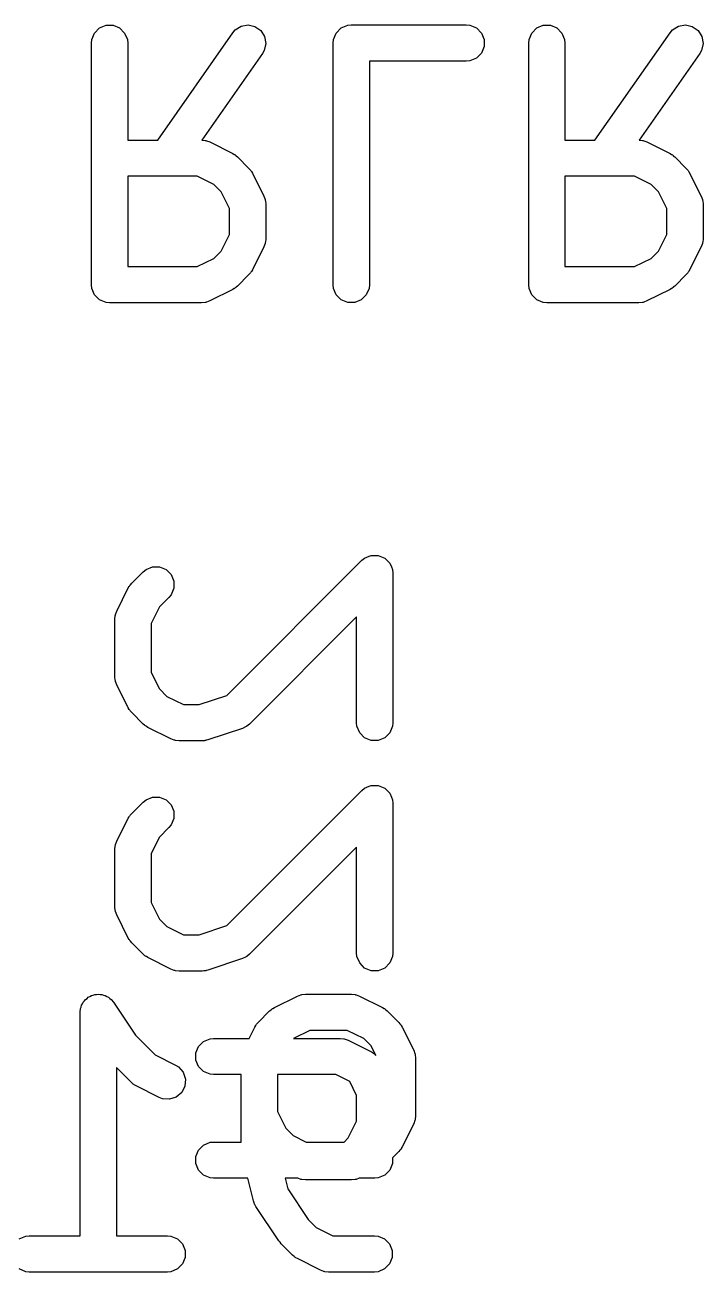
# Model space of a CAD drawing. Header units: inches. Extents: x 1.94 to 9.37, y -5.72 to -1.46.
# Drawn here: x 3.8263 to 3.9368, y -4.3781 to -4.175 of the extents above; entities that cross this region are included whole.
import ezdxf

# ---------------------------------------------------------------- set-up
doc = ezdxf.new("R2010")
doc.units = ezdxf.units.IN
doc.header["$MEASUREMENT"] = 0
doc.layers.add('BLACK', color=250, linetype='CONTINUOUS')

msp = doc.modelspace()

# ---------------------------------------------------------------- linework, layer by layer
at = {"layer": 'BLACK', "linetype": 'CONTINUOUS'}
for p, q in [((3.83717, -4.17738), (3.83761, -4.17632)), ((3.83761, -4.17632), (3.83842, -4.1755)), ((3.83842, -4.1755), (3.83949, -4.17506)), ((3.83949, -4.17506), (3.84064, -4.17506)), ((3.84064, -4.17506), (3.8417, -4.1755)), ((3.8417, -4.1755), (3.84252, -4.17632)), ((3.84252, -4.17632), (3.84296, -4.17738)), ((3.8479, -4.19375), (3.86014, -4.17627)), ((3.86014, -4.17627), (3.86052, -4.17583)), ((3.86052, -4.17583), (3.86149, -4.17521)), ((3.86149, -4.17521), (3.86262, -4.17501)), ((3.86262, -4.17501), (3.86375, -4.17526)), ((3.86375, -4.17526), (3.86469, -4.17592)), ((3.86469, -4.17592), (3.86531, -4.17689)), ((3.87654, -4.17738), (3.87698, -4.17632)), ((3.87698, -4.17632), (3.87779, -4.1755)), ((3.87779, -4.1755), (3.87886, -4.17506)), ((3.87886, -4.17506), (3.87943, -4.17501)), ((3.87943, -4.17501), (3.89818, -4.17501)), ((3.89818, -4.17501), (3.89876, -4.17506)), ((3.89876, -4.17506), (3.89982, -4.1755)), ((3.89982, -4.1755), (3.90064, -4.17632)), ((3.90064, -4.17632), (3.90108, -4.17738)), ((3.90841, -4.17738), (3.90885, -4.17632)), ((3.90885, -4.17632), (3.90966, -4.1755)), ((3.90966, -4.1755), (3.91073, -4.17506)), ((3.91073, -4.17506), (3.91188, -4.17506)), ((3.91188, -4.17506), (3.91295, -4.1755)), ((3.91295, -4.1755), (3.91376, -4.17632)), ((3.91376, -4.17632), (3.9142, -4.17738)), ((3.91914, -4.19375), (3.93138, -4.17627)), ((3.93138, -4.17627), (3.93176, -4.17583)), ((3.93176, -4.17583), (3.93273, -4.17521)), ((3.93273, -4.17521), (3.93387, -4.17501)), ((3.93387, -4.17501), (3.93499, -4.17526)), ((3.93499, -4.17526), (3.93593, -4.17592)), ((3.93593, -4.17592), (3.93655, -4.17689)), ((3.83711, -4.17796), (3.83717, -4.17738)), ((3.83711, -4.21733), (3.83711, -4.17796)), ((3.84296, -4.17738), (3.84302, -4.17796)), ((3.84302, -4.17796), (3.84302, -4.19375)), ((3.86551, -4.17802), (3.86526, -4.17915)), ((3.86531, -4.17689), (3.86551, -4.17802)), ((3.87648, -4.17796), (3.87654, -4.17738)), ((3.87648, -4.21733), (3.87648, -4.17796)), ((3.90108, -4.17738), (3.90108, -4.17854)), ((3.90835, -4.17796), (3.90841, -4.17738)), ((3.90835, -4.21733), (3.90835, -4.17796)), ((3.9142, -4.17738), (3.91426, -4.17796)), ((3.91426, -4.17796), (3.91426, -4.19375)), ((3.93675, -4.17802), (3.9365, -4.17915)), ((3.93655, -4.17689), (3.93675, -4.17802)), ((3.86498, -4.17965), (3.85511, -4.19376)), ((3.86526, -4.17915), (3.86498, -4.17965)), ((3.89982, -4.18041), (3.89876, -4.18086)), ((3.90064, -4.1796), (3.89982, -4.18041)), ((3.90108, -4.17854), (3.90064, -4.1796)), ((3.93622, -4.17965), (3.92635, -4.19376)), ((3.9365, -4.17915), (3.93622, -4.17965)), ((3.89818, -4.18091), (3.88239, -4.18091)), ((3.88239, -4.18091), (3.88239, -4.21733)), ((3.89876, -4.18086), (3.89818, -4.18091)), ((3.84302, -4.19375), (3.8479, -4.19375)), ((3.85511, -4.19376), (3.85564, -4.19381)), ((3.85564, -4.19381), (3.85574, -4.19385)), ((3.85574, -4.19385), (3.85584, -4.19386)), ((3.85584, -4.19386), (3.85638, -4.19407)), ((3.85638, -4.19407), (3.86013, -4.19594)), ((3.91426, -4.19375), (3.91914, -4.19375)), ((3.92635, -4.19376), (3.92688, -4.19381)), ((3.92688, -4.19381), (3.92698, -4.19385)), ((3.92698, -4.19385), (3.92708, -4.19386)), ((3.92708, -4.19386), (3.92762, -4.19407)), ((3.92762, -4.19407), (3.93137, -4.19594)), ((3.86013, -4.19594), (3.86038, -4.1961)), ((3.86038, -4.1961), (3.86045, -4.19613)), ((3.86045, -4.19613), (3.86053, -4.19619)), ((3.86053, -4.19619), (3.86062, -4.19625)), ((3.86062, -4.19625), (3.86067, -4.19631)), ((3.86067, -4.19631), (3.8609, -4.19649)), ((3.8609, -4.19649), (3.86277, -4.19837)), ((3.93137, -4.19594), (3.93162, -4.1961)), ((3.93162, -4.1961), (3.93169, -4.19613)), ((3.93169, -4.19613), (3.93177, -4.19619)), ((3.93177, -4.19619), (3.93186, -4.19625)), ((3.93186, -4.19625), (3.93191, -4.19631)), ((3.93191, -4.19631), (3.93214, -4.19649)), ((3.93214, -4.19649), (3.93402, -4.19837)), ((3.86277, -4.19837), (3.86296, -4.1986)), ((3.86296, -4.1986), (3.86302, -4.19865)), ((3.86302, -4.19865), (3.86307, -4.19874)), ((3.86307, -4.19874), (3.86314, -4.19882)), ((3.93402, -4.19837), (3.9342, -4.1986)), ((3.9342, -4.1986), (3.93426, -4.19865)), ((3.93426, -4.19865), (3.93432, -4.19874)), ((3.93432, -4.19874), (3.93438, -4.19882)), ((3.85436, -4.19966), (3.84302, -4.19966)), ((3.84302, -4.19966), (3.84302, -4.21438)), ((3.85706, -4.20101), (3.85436, -4.19966)), ((3.86314, -4.19882), (3.86317, -4.19889)), ((3.86317, -4.19889), (3.86333, -4.19914)), ((3.86333, -4.19914), (3.8652, -4.20289)), ((3.92561, -4.19966), (3.91426, -4.19966)), ((3.91426, -4.19966), (3.91426, -4.21438)), ((3.9283, -4.20101), (3.92561, -4.19966)), ((3.93438, -4.19882), (3.93441, -4.19889)), ((3.93441, -4.19889), (3.93457, -4.19914)), ((3.93457, -4.19914), (3.93644, -4.20289)), ((3.85826, -4.20221), (3.85706, -4.20101)), ((3.85961, -4.2049), (3.85826, -4.20221)), ((3.9295, -4.20221), (3.9283, -4.20101)), ((3.93085, -4.2049), (3.9295, -4.20221)), ((3.8652, -4.20289), (3.86541, -4.20343)), ((3.86541, -4.20343), (3.86542, -4.20353)), ((3.86542, -4.20353), (3.86546, -4.20363)), ((3.86546, -4.20363), (3.86551, -4.20421)), ((3.86551, -4.20421), (3.86551, -4.20983)), ((3.93644, -4.20289), (3.93665, -4.20343)), ((3.93665, -4.20343), (3.93666, -4.20353)), ((3.93666, -4.20353), (3.9367, -4.20363)), ((3.9367, -4.20363), (3.93675, -4.20421)), ((3.93675, -4.20421), (3.93675, -4.20983)), ((3.85961, -4.20913), (3.85961, -4.2049)), ((3.93085, -4.20913), (3.93085, -4.2049)), ((3.85826, -4.21183), (3.85961, -4.20913)), ((3.86541, -4.21061), (3.8652, -4.21115)), ((3.86542, -4.2105), (3.86541, -4.21061)), ((3.86546, -4.21041), (3.86542, -4.2105)), ((3.86551, -4.20983), (3.86546, -4.21041)), ((3.9295, -4.21183), (3.93085, -4.20913)), ((3.93665, -4.21061), (3.93644, -4.21115)), ((3.93666, -4.2105), (3.93665, -4.21061)), ((3.9367, -4.21041), (3.93666, -4.2105)), ((3.93675, -4.20983), (3.9367, -4.21041)), ((3.85706, -4.21303), (3.85826, -4.21183)), ((3.8652, -4.21115), (3.86333, -4.2149)), ((3.9283, -4.21303), (3.9295, -4.21183)), ((3.93644, -4.21115), (3.93457, -4.2149)), ((3.84302, -4.21438), (3.85436, -4.21438)), ((3.85436, -4.21438), (3.85706, -4.21303)), ((3.86333, -4.2149), (3.86317, -4.21515)), ((3.91426, -4.21438), (3.92561, -4.21438)), ((3.92561, -4.21438), (3.9283, -4.21303)), ((3.93457, -4.2149), (3.93441, -4.21515)), ((3.86277, -4.21567), (3.8609, -4.21754)), ((3.86296, -4.21544), (3.86277, -4.21567)), ((3.86302, -4.21539), (3.86296, -4.21544)), ((3.86307, -4.2153), (3.86302, -4.21539)), ((3.86314, -4.21522), (3.86307, -4.2153)), ((3.86317, -4.21515), (3.86314, -4.21522)), ((3.93402, -4.21567), (3.93214, -4.21754)), ((3.9342, -4.21544), (3.93402, -4.21567)), ((3.93426, -4.21539), (3.9342, -4.21544)), ((3.93432, -4.2153), (3.93426, -4.21539)), ((3.93438, -4.21522), (3.93432, -4.2153)), ((3.93441, -4.21515), (3.93438, -4.21522)), ((3.83717, -4.21791), (3.83711, -4.21733)), ((3.83761, -4.21897), (3.83717, -4.21791)), ((3.83842, -4.21979), (3.83761, -4.21897)), ((3.86013, -4.2181), (3.85638, -4.21997)), ((3.86038, -4.21794), (3.86013, -4.2181)), ((3.86045, -4.21791), (3.86038, -4.21794)), ((3.86053, -4.21784), (3.86045, -4.21791)), ((3.86062, -4.21779), (3.86053, -4.21784)), ((3.86067, -4.21773), (3.86062, -4.21779)), ((3.8609, -4.21754), (3.86067, -4.21773)), ((3.87654, -4.21791), (3.87648, -4.21733)), ((3.87698, -4.21897), (3.87654, -4.21791)), ((3.87779, -4.21979), (3.87698, -4.21897)), ((3.88189, -4.21897), (3.88107, -4.21979)), ((3.88233, -4.21791), (3.88189, -4.21897)), ((3.88239, -4.21733), (3.88233, -4.21791)), ((3.90841, -4.21791), (3.90835, -4.21733)), ((3.90885, -4.21897), (3.90841, -4.21791)), ((3.90966, -4.21979), (3.90885, -4.21897)), ((3.93137, -4.2181), (3.92762, -4.21997)), ((3.93162, -4.21794), (3.93137, -4.2181)), ((3.93169, -4.21791), (3.93162, -4.21794)), ((3.93177, -4.21784), (3.93169, -4.21791)), ((3.93186, -4.21779), (3.93177, -4.21784)), ((3.93191, -4.21773), (3.93186, -4.21779)), ((3.93214, -4.21754), (3.93191, -4.21773)), ((3.83949, -4.22023), (3.83842, -4.21979)), ((3.84006, -4.22028), (3.83949, -4.22023)), ((3.85506, -4.22028), (3.84006, -4.22028)), ((3.85564, -4.22023), (3.85506, -4.22028)), ((3.85574, -4.22019), (3.85564, -4.22023)), ((3.85584, -4.22018), (3.85574, -4.22019)), ((3.85638, -4.21997), (3.85584, -4.22018)), ((3.87886, -4.22023), (3.87779, -4.21979)), ((3.88001, -4.22023), (3.87886, -4.22023)), ((3.88107, -4.21979), (3.88001, -4.22023)), ((3.91073, -4.22023), (3.90966, -4.21979)), ((3.9113, -4.22028), (3.91073, -4.22023)), ((3.9263, -4.22028), (3.9113, -4.22028)), ((3.92688, -4.22023), (3.9263, -4.22028)), ((3.92698, -4.22019), (3.92688, -4.22023)), ((3.92708, -4.22018), (3.92698, -4.22019)), ((3.92762, -4.21997), (3.92708, -4.22018)), ((3.88162, -4.26184), (3.88237, -4.26153)), ((3.88237, -4.26153), (3.88268, -4.2614)), ((3.88268, -4.2614), (3.88384, -4.2614)), ((3.88384, -4.2614), (3.8849, -4.26184)), ((3.84555, -4.26408), (3.846, -4.26371)), ((3.846, -4.26371), (3.84706, -4.26327)), ((3.84706, -4.26327), (3.84822, -4.26327)), ((3.84822, -4.26327), (3.84928, -4.26371)), ((3.84928, -4.26371), (3.8501, -4.26453)), ((3.85917, -4.28421), (3.88117, -4.26221)), ((3.88117, -4.26221), (3.88162, -4.26184)), ((3.8849, -4.26184), (3.88572, -4.26265)), ((3.88572, -4.26265), (3.88597, -4.26327)), ((3.88597, -4.26327), (3.88616, -4.26372)), ((3.88616, -4.26372), (3.88621, -4.2643)), ((3.84368, -4.26596), (3.84555, -4.26408)), ((3.8501, -4.26453), (3.85054, -4.26559)), ((3.85054, -4.26559), (3.85054, -4.26675)), ((3.88621, -4.2643), (3.88621, -4.28867)), ((3.84125, -4.27047), (3.84312, -4.26672)), ((3.84312, -4.26672), (3.84328, -4.26648)), ((3.84328, -4.26648), (3.84331, -4.2664)), ((3.84331, -4.2664), (3.84338, -4.26632)), ((3.84338, -4.26632), (3.84343, -4.26623)), ((3.84343, -4.26623), (3.84349, -4.26618)), ((3.84349, -4.26618), (3.84368, -4.26596)), ((3.8501, -4.26781), (3.84973, -4.26826)), ((3.85054, -4.26675), (3.8501, -4.26781)), ((3.84819, -4.26979), (3.84684, -4.27249)), ((3.84973, -4.26826), (3.84819, -4.26979)), ((3.84094, -4.27179), (3.84099, -4.27122)), ((3.84094, -4.28117), (3.84094, -4.27179)), ((3.84099, -4.27122), (3.84104, -4.27112)), ((3.84104, -4.27101), (3.84125, -4.27047)), ((3.84104, -4.27112), (3.84104, -4.27101)), ((3.88031, -4.27142), (3.86285, -4.28888)), ((3.88031, -4.28867), (3.88031, -4.27142)), ((3.84684, -4.27249), (3.84684, -4.28047)), ((3.84099, -4.28174), (3.84094, -4.28117)), ((3.84104, -4.28184), (3.84099, -4.28174)), ((3.84104, -4.28195), (3.84104, -4.28184)), ((3.84125, -4.28249), (3.84104, -4.28195)), ((3.84684, -4.28047), (3.84819, -4.28317)), ((3.84312, -4.28624), (3.84125, -4.28249)), ((3.84819, -4.28317), (3.84939, -4.28437)), ((3.84939, -4.28437), (3.85209, -4.28571)), ((3.85209, -4.28571), (3.85466, -4.28571)), ((3.85466, -4.28571), (3.85917, -4.28421)), ((3.84328, -4.28649), (3.84312, -4.28624)), ((3.84331, -4.28656), (3.84328, -4.28649)), ((3.84338, -4.28664), (3.84331, -4.28656)), ((3.84343, -4.28673), (3.84338, -4.28664)), ((3.84349, -4.28678), (3.84343, -4.28673)), ((3.84368, -4.28701), (3.84349, -4.28678)), ((3.84555, -4.28888), (3.84368, -4.28701)), ((3.84578, -4.28907), (3.84555, -4.28888)), ((3.84583, -4.28912), (3.84578, -4.28907)), ((3.84592, -4.28918), (3.84583, -4.28912)), ((3.846, -4.28925), (3.84592, -4.28918)), ((3.84607, -4.28928), (3.846, -4.28925)), ((3.84632, -4.28943), (3.84607, -4.28928)), ((3.85007, -4.29131), (3.84632, -4.28943)), ((3.8617, -4.28959), (3.85607, -4.29147)), ((3.86223, -4.28936), (3.8617, -4.28959)), ((3.86231, -4.28929), (3.86223, -4.28936)), ((3.8624, -4.28925), (3.86231, -4.28929)), ((3.86285, -4.28888), (3.8624, -4.28925)), ((3.88036, -4.28924), (3.88031, -4.28867)), ((3.88081, -4.29031), (3.88036, -4.28924)), ((3.88616, -4.28924), (3.88572, -4.29031)), ((3.88621, -4.28867), (3.88616, -4.28924)), ((3.85061, -4.29151), (3.85007, -4.29131)), ((3.85072, -4.29152), (3.85061, -4.29151)), ((3.85081, -4.29156), (3.85072, -4.29152)), ((3.85139, -4.29162), (3.85081, -4.29156)), ((3.85514, -4.29162), (3.85139, -4.29162)), ((3.85543, -4.29159), (3.85514, -4.29162)), ((3.85551, -4.2916), (3.85543, -4.29159)), ((3.85561, -4.29157), (3.85551, -4.2916)), ((3.85572, -4.29156), (3.85561, -4.29157)), ((3.85579, -4.29153), (3.85572, -4.29156)), ((3.85607, -4.29147), (3.85579, -4.29153)), ((3.88162, -4.29112), (3.88081, -4.29031)), ((3.88268, -4.29156), (3.88162, -4.29112)), ((3.88384, -4.29156), (3.88268, -4.29156)), ((3.8849, -4.29112), (3.88384, -4.29156)), ((3.88572, -4.29031), (3.8849, -4.29112)), ((3.85917, -4.32171), (3.88117, -4.2997)), ((3.88117, -4.2997), (3.88162, -4.29934)), ((3.88162, -4.29934), (3.88237, -4.29902)), ((3.88237, -4.29902), (3.88268, -4.29889)), ((3.88268, -4.29889), (3.88384, -4.29889)), ((3.88384, -4.29889), (3.8849, -4.29934)), ((3.8849, -4.29934), (3.88572, -4.30015)), ((3.88572, -4.30015), (3.88597, -4.30077)), ((3.84368, -4.30345), (3.84555, -4.30158)), ((3.84555, -4.30158), (3.846, -4.30121)), ((3.846, -4.30121), (3.84706, -4.30077)), ((3.84706, -4.30077), (3.84822, -4.30077)), ((3.84822, -4.30077), (3.84928, -4.30121)), ((3.84928, -4.30121), (3.8501, -4.30202)), ((3.8501, -4.30202), (3.85054, -4.30309)), ((3.88597, -4.30077), (3.88616, -4.30121)), ((3.88616, -4.30121), (3.88621, -4.30179)), ((3.88621, -4.30179), (3.88621, -4.32616)), ((3.84125, -4.30797), (3.84312, -4.30422)), ((3.84312, -4.30422), (3.84328, -4.30397)), ((3.84328, -4.30397), (3.84331, -4.3039)), ((3.84331, -4.3039), (3.84338, -4.30382)), ((3.84338, -4.30382), (3.84343, -4.30373)), ((3.84343, -4.30373), (3.84349, -4.30368)), ((3.84349, -4.30368), (3.84368, -4.30345)), ((3.85054, -4.30424), (3.8501, -4.30531)), ((3.85054, -4.30309), (3.85054, -4.30424)), ((3.84973, -4.30575), (3.84819, -4.30729)), ((3.8501, -4.30531), (3.84973, -4.30575)), ((3.84104, -4.30851), (3.84125, -4.30797)), ((3.84819, -4.30729), (3.84684, -4.30999)), ((3.84094, -4.30929), (3.84099, -4.30871)), ((3.84094, -4.31866), (3.84094, -4.30929)), ((3.84099, -4.30871), (3.84104, -4.30862)), ((3.84104, -4.30862), (3.84104, -4.30851)), ((3.84684, -4.30999), (3.84684, -4.31797)), ((3.88031, -4.30892), (3.86285, -4.32638)), ((3.88031, -4.32616), (3.88031, -4.30892)), ((3.84684, -4.31797), (3.84819, -4.32066)), ((3.84099, -4.31924), (3.84094, -4.31866)), ((3.84104, -4.31934), (3.84099, -4.31924)), ((3.84104, -4.31944), (3.84104, -4.31934)), ((3.84125, -4.31998), (3.84104, -4.31944)), ((3.84312, -4.32373), (3.84125, -4.31998)), ((3.84819, -4.32066), (3.84939, -4.32186)), ((3.84939, -4.32186), (3.85209, -4.32321)), ((3.85466, -4.32321), (3.85917, -4.32171)), ((3.84328, -4.32398), (3.84312, -4.32373)), ((3.84331, -4.32405), (3.84328, -4.32398)), ((3.84338, -4.32413), (3.84331, -4.32405)), ((3.84343, -4.32422), (3.84338, -4.32413)), ((3.84349, -4.32427), (3.84343, -4.32422)), ((3.84368, -4.3245), (3.84349, -4.32427)), ((3.84555, -4.32638), (3.84368, -4.3245)), ((3.85209, -4.32321), (3.85466, -4.32321)), ((3.84578, -4.32656), (3.84555, -4.32638)), ((3.84583, -4.32662), (3.84578, -4.32656)), ((3.84592, -4.32668), (3.84583, -4.32662)), ((3.846, -4.32674), (3.84592, -4.32668)), ((3.84607, -4.32677), (3.846, -4.32674)), ((3.84632, -4.32693), (3.84607, -4.32677)), ((3.86231, -4.32678), (3.86223, -4.32685)), ((3.8624, -4.32674), (3.86231, -4.32678)), ((3.86285, -4.32638), (3.8624, -4.32674)), ((3.88036, -4.32674), (3.88031, -4.32616)), ((3.88081, -4.3278), (3.88036, -4.32674)), ((3.88616, -4.32674), (3.88572, -4.3278)), ((3.88621, -4.32616), (3.88616, -4.32674)), ((3.85007, -4.3288), (3.84632, -4.32693)), ((3.85061, -4.32901), (3.85007, -4.3288)), ((3.8617, -4.32709), (3.85607, -4.32896)), ((3.86223, -4.32685), (3.8617, -4.32709)), ((3.88162, -4.32862), (3.88081, -4.3278)), ((3.88268, -4.32906), (3.88162, -4.32862)), ((3.8849, -4.32862), (3.88384, -4.32906)), ((3.88572, -4.3278), (3.8849, -4.32862)), ((3.85072, -4.32902), (3.85061, -4.32901)), ((3.85081, -4.32906), (3.85072, -4.32902)), ((3.85139, -4.32912), (3.85081, -4.32906)), ((3.85514, -4.32912), (3.85139, -4.32912)), ((3.85543, -4.32909), (3.85514, -4.32912)), ((3.85551, -4.32909), (3.85543, -4.32909)), ((3.85561, -4.32907), (3.85551, -4.32909)), ((3.85572, -4.32906), (3.85561, -4.32907)), ((3.85579, -4.32903), (3.85572, -4.32906)), ((3.85607, -4.32896), (3.85579, -4.32903)), ((3.88384, -4.32906), (3.88268, -4.32906)), ((3.83795, -4.33292), (3.83823, -4.33287)), ((3.83823, -4.33287), (3.83852, -4.33292)), ((3.8714, -4.33292), (3.87198, -4.33287)), ((3.87198, -4.33287), (3.87948, -4.33287)), ((3.87948, -4.33287), (3.88005, -4.33292)), ((3.83545, -4.33497), (3.8355, -4.33469)), ((3.8355, -4.33469), (3.83567, -4.33445)), ((3.83567, -4.33445), (3.83578, -4.33418)), ((3.83578, -4.33418), (3.83598, -4.33397)), ((3.83598, -4.33397), (3.83615, -4.33373)), ((3.83615, -4.33373), (3.83639, -4.33357)), ((3.83639, -4.33357), (3.83659, -4.33336)), ((3.83659, -4.33336), (3.83686, -4.33325)), ((3.83686, -4.33325), (3.8371, -4.33309)), ((3.8371, -4.33309), (3.83739, -4.33303)), ((3.83739, -4.33303), (3.83766, -4.33292)), ((3.83766, -4.33292), (3.83795, -4.33292)), ((3.83852, -4.33292), (3.83881, -4.33292)), ((3.83881, -4.33292), (3.83908, -4.33304)), ((3.83908, -4.33304), (3.83936, -4.33309)), ((3.83936, -4.33309), (3.8396, -4.33325)), ((3.8396, -4.33325), (3.83987, -4.33336)), ((3.83987, -4.33336), (3.84008, -4.33357)), ((3.84008, -4.33357), (3.84032, -4.33373)), ((3.84032, -4.33373), (3.84068, -4.33418)), ((3.84068, -4.33418), (3.84069, -4.33418)), ((3.84069, -4.33418), (3.84069, -4.33418)), ((3.84069, -4.33418), (3.84069, -4.33418)), ((3.84069, -4.33418), (3.84428, -4.33956)), ((3.86691, -4.33505), (3.87066, -4.33318)), ((3.87066, -4.33318), (3.8712, -4.33297)), ((3.8712, -4.33297), (3.8713, -4.33296)), ((3.8713, -4.33296), (3.8714, -4.33292)), ((3.88005, -4.33292), (3.88015, -4.33296)), ((3.88015, -4.33296), (3.88026, -4.33297)), ((3.88026, -4.33297), (3.8808, -4.33318)), ((3.8808, -4.33318), (3.88455, -4.33505)), ((3.83528, -4.33581), (3.83534, -4.33524)), ((3.83528, -4.33582), (3.83528, -4.33581)), ((3.83528, -4.37224), (3.83528, -4.33582)), ((3.83528, -4.33582), (3.83528, -4.33582)), ((3.83528, -4.33582), (3.83528, -4.33582)), ((3.83534, -4.33524), (3.83545, -4.33497)), ((3.86426, -4.33748), (3.86614, -4.33561)), ((3.86614, -4.33561), (3.86637, -4.33542)), ((3.86637, -4.33542), (3.86642, -4.33536)), ((3.86642, -4.33536), (3.86651, -4.33531)), ((3.86651, -4.33531), (3.86659, -4.33524)), ((3.86659, -4.33524), (3.86666, -4.33521)), ((3.86666, -4.33521), (3.86691, -4.33505)), ((3.88455, -4.33505), (3.88479, -4.33521)), ((3.88479, -4.33521), (3.88487, -4.33524)), ((3.88487, -4.33524), (3.88495, -4.33531)), ((3.88495, -4.33531), (3.88504, -4.33536)), ((3.88504, -4.33536), (3.88509, -4.33542)), ((3.88509, -4.33542), (3.88531, -4.33561)), ((3.88531, -4.33561), (3.88719, -4.33748)), ((3.86279, -4.34008), (3.86371, -4.33825)), ((3.86371, -4.33825), (3.86387, -4.338)), ((3.86387, -4.338), (3.8639, -4.33793)), ((3.8639, -4.33793), (3.86396, -4.33785)), ((3.86396, -4.33785), (3.86402, -4.33776)), ((3.86402, -4.33776), (3.86408, -4.33771)), ((3.86408, -4.33771), (3.86426, -4.33748)), ((3.87267, -4.33877), (3.87005, -4.34008)), ((3.87878, -4.33877), (3.87267, -4.33877)), ((3.88148, -4.34012), (3.87878, -4.33877)), ((3.88719, -4.33748), (3.88737, -4.33771)), ((3.88737, -4.33771), (3.88743, -4.33776)), ((3.88743, -4.33776), (3.88749, -4.33785)), ((3.88749, -4.33785), (3.88756, -4.33793)), ((3.88756, -4.33793), (3.88759, -4.338)), ((3.88759, -4.338), (3.88774, -4.33825)), ((3.88774, -4.33825), (3.88962, -4.342)), ((3.84428, -4.33956), (3.84748, -4.34277)), ((3.85456, -4.34139), (3.85537, -4.34058)), ((3.85537, -4.34058), (3.85644, -4.34014)), ((3.85644, -4.34014), (3.85701, -4.34008)), ((3.85701, -4.34008), (3.86279, -4.34008)), ((3.87005, -4.34008), (3.87764, -4.34008)), ((3.87764, -4.34008), (3.87821, -4.34014)), ((3.87821, -4.34014), (3.87831, -4.34018)), ((3.87831, -4.34018), (3.87842, -4.34019)), ((3.87842, -4.34019), (3.87896, -4.34039)), ((3.87896, -4.34039), (3.88271, -4.34227)), ((3.88267, -4.34132), (3.88148, -4.34012)), ((3.84748, -4.34277), (3.8508, -4.34443)), ((3.85412, -4.34246), (3.85456, -4.34139)), ((3.85412, -4.34361), (3.85412, -4.34246)), ((3.88345, -4.34286), (3.88267, -4.34132)), ((3.88271, -4.34227), (3.8828, -4.34233)), ((3.8828, -4.34233), (3.88285, -4.34234)), ((3.88285, -4.34234), (3.8829, -4.34239)), ((3.8829, -4.34239), (3.8832, -4.34258)), ((3.8832, -4.34258), (3.88344, -4.34286)), ((3.88344, -4.34286), (3.88345, -4.34286)), ((3.88962, -4.342), (3.88982, -4.34254)), ((3.88982, -4.34254), (3.88983, -4.34264)), ((3.88983, -4.34264), (3.88987, -4.34274)), ((3.88987, -4.34274), (3.88993, -4.34332)), ((3.84364, -4.34728), (3.84118, -4.34482)), ((3.84118, -4.34482), (3.84118, -4.37224)), ((3.8508, -4.34443), (3.85129, -4.34474)), ((3.85129, -4.34474), (3.85204, -4.34561)), ((3.85456, -4.34468), (3.85412, -4.34361)), ((3.85537, -4.34549), (3.85456, -4.34468)), ((3.88993, -4.34332), (3.88993, -4.35269)), ((3.85204, -4.34561), (3.85241, -4.3467)), ((3.85241, -4.3467), (3.85233, -4.34785)), ((3.85644, -4.34593), (3.85537, -4.34549)), ((3.85701, -4.34599), (3.85644, -4.34593)), ((3.86153, -4.34599), (3.85701, -4.34599)), ((3.86153, -4.35696), (3.86153, -4.34599)), ((3.87694, -4.34599), (3.86743, -4.34599)), ((3.86743, -4.34599), (3.86743, -4.352)), ((3.87918, -4.34711), (3.87694, -4.34599)), ((3.84387, -4.34747), (3.84364, -4.34728)), ((3.84392, -4.34753), (3.84387, -4.34747)), ((3.84401, -4.34758), (3.84392, -4.34753)), ((3.84409, -4.34765), (3.84401, -4.34758)), ((3.84416, -4.34768), (3.84409, -4.34765)), ((3.84441, -4.34783), (3.84416, -4.34768)), ((3.84816, -4.34971), (3.84441, -4.34783)), ((3.85181, -4.34888), (3.85094, -4.34963)), ((3.85233, -4.34785), (3.85181, -4.34888)), ((3.88031, -4.34936), (3.87918, -4.34711)), ((3.8487, -4.34992), (3.84816, -4.34971)), ((3.84985, -4.35), (3.8487, -4.34992)), ((3.85094, -4.34963), (3.84985, -4.35)), ((3.88031, -4.35359), (3.88031, -4.34936)), ((3.86743, -4.352), (3.86878, -4.35469)), ((3.88993, -4.35269), (3.88987, -4.35327)), ((3.86878, -4.35469), (3.86998, -4.35589)), ((3.87896, -4.35628), (3.88031, -4.35359)), ((3.88962, -4.35401), (3.88774, -4.35776)), ((3.88982, -4.35347), (3.88962, -4.35401)), ((3.88983, -4.35337), (3.88982, -4.35347)), ((3.88987, -4.35327), (3.88983, -4.35337)), ((3.85537, -4.35745), (3.85644, -4.35701)), ((3.85644, -4.35701), (3.85701, -4.35696)), ((3.85701, -4.35696), (3.86153, -4.35696)), ((3.86998, -4.35589), (3.87211, -4.35696)), ((3.87211, -4.35696), (3.87829, -4.35696)), ((3.87829, -4.35696), (3.87896, -4.35628)), ((3.85412, -4.35933), (3.85456, -4.35827)), ((3.85456, -4.35827), (3.85537, -4.35745)), ((3.88719, -4.35853), (3.88616, -4.35956)), ((3.88737, -4.3583), (3.88719, -4.35853)), ((3.88743, -4.35825), (3.88737, -4.3583)), ((3.88749, -4.35816), (3.88743, -4.35825)), ((3.88756, -4.35808), (3.88749, -4.35816)), ((3.88759, -4.35801), (3.88756, -4.35808)), ((3.88774, -4.35776), (3.88759, -4.35801)), ((3.85412, -4.36048), (3.85412, -4.35933)), ((3.85456, -4.36155), (3.85412, -4.36048)), ((3.88616, -4.36048), (3.88572, -4.36155)), ((3.88616, -4.35956), (3.88616, -4.36048)), ((3.85537, -4.36236), (3.85456, -4.36155)), ((3.85644, -4.3628), (3.85537, -4.36236)), ((3.85701, -4.36286), (3.85644, -4.3628)), ((3.86257, -4.36286), (3.85701, -4.36286)), ((3.86349, -4.36653), (3.86257, -4.36286)), ((3.87073, -4.36286), (3.86866, -4.36286)), ((3.86866, -4.36286), (3.86909, -4.3646)), ((3.8712, -4.36304), (3.87073, -4.36286)), ((3.8713, -4.36305), (3.8712, -4.36304)), ((3.8714, -4.36309), (3.8713, -4.36305)), ((3.87198, -4.36314), (3.8714, -4.36309)), ((3.87948, -4.36314), (3.87198, -4.36314)), ((3.88005, -4.36309), (3.87948, -4.36314)), ((3.88015, -4.36305), (3.88005, -4.36309)), ((3.88026, -4.36304), (3.88015, -4.36305)), ((3.88072, -4.36286), (3.88026, -4.36304)), ((3.88326, -4.36286), (3.88072, -4.36286)), ((3.88384, -4.3628), (3.88326, -4.36286)), ((3.8849, -4.36236), (3.88384, -4.3628)), ((3.88572, -4.36155), (3.8849, -4.36236)), ((3.86909, -4.3646), (3.8724, -4.36956)), ((3.86361, -4.36687), (3.86349, -4.36653)), ((3.86362, -4.36694), (3.86361, -4.36687)), ((3.86366, -4.36701), (3.86362, -4.36694)), ((3.86368, -4.36708), (3.86366, -4.36701)), ((3.86373, -4.36714), (3.86368, -4.36708)), ((3.8639, -4.36745), (3.86373, -4.36714)), ((3.86765, -4.37308), (3.8639, -4.36745)), ((3.8724, -4.36956), (3.87373, -4.37089)), ((3.87373, -4.37089), (3.87642, -4.37224)), ((3.82534, -4.37273), (3.82641, -4.37229)), ((3.82641, -4.37229), (3.82698, -4.37224)), ((3.82698, -4.37224), (3.83528, -4.37224)), ((3.84118, -4.37224), (3.84948, -4.37224)), ((3.84948, -4.37224), (3.85006, -4.37229)), ((3.85006, -4.37229), (3.85112, -4.37273)), ((3.85112, -4.37273), (3.85193, -4.37355)), ((3.86783, -4.3733), (3.86765, -4.37308)), ((3.86765, -4.37308), (3.86765, -4.37308)), ((3.86765, -4.37308), (3.86765, -4.37308)), ((3.86801, -4.37353), (3.86783, -4.3733)), ((3.87642, -4.37224), (3.88323, -4.37224)), ((3.88323, -4.37224), (3.8838, -4.37229)), ((3.8838, -4.37229), (3.88487, -4.37273)), ((3.88487, -4.37273), (3.88568, -4.37355)), ((3.85193, -4.37355), (3.85238, -4.37461)), ((3.85238, -4.37461), (3.85238, -4.37577)), ((3.86989, -4.3754), (3.86801, -4.37353)), ((3.86801, -4.37353), (3.86801, -4.37353)), ((3.86801, -4.37353), (3.86801, -4.37353)), ((3.87012, -4.37559), (3.86989, -4.3754)), ((3.88568, -4.37355), (3.88612, -4.37461)), ((3.88612, -4.37461), (3.88612, -4.37577)), ((3.85193, -4.37683), (3.85112, -4.37764)), ((3.85238, -4.37577), (3.85193, -4.37683)), ((3.87017, -4.37565), (3.87012, -4.37559)), ((3.87026, -4.3757), (3.87017, -4.37565)), ((3.87034, -4.37577), (3.87026, -4.3757)), ((3.87041, -4.3758), (3.87034, -4.37577)), ((3.87066, -4.37596), (3.87041, -4.3758)), ((3.87441, -4.37783), (3.87066, -4.37596)), ((3.88568, -4.37683), (3.88487, -4.37764)), ((3.88612, -4.37577), (3.88568, -4.37683)), ((3.82641, -4.37809), (3.82534, -4.37764)), ((3.82698, -4.37814), (3.82641, -4.37809)), ((3.84948, -4.37814), (3.82698, -4.37814)), ((3.85006, -4.37809), (3.84948, -4.37814)), ((3.85112, -4.37764), (3.85006, -4.37809)), ((3.87495, -4.37804), (3.87441, -4.37783)), ((3.87505, -4.37805), (3.87495, -4.37804)), ((3.87515, -4.37809), (3.87505, -4.37805)), ((3.87573, -4.37814), (3.87515, -4.37809)), ((3.88323, -4.37814), (3.87573, -4.37814)), ((3.8838, -4.37809), (3.88323, -4.37814)), ((3.88487, -4.37764), (3.8838, -4.37809))]:
    msp.add_line(p, q, dxfattribs=at)

doc.saveas('drawing.dxf')
